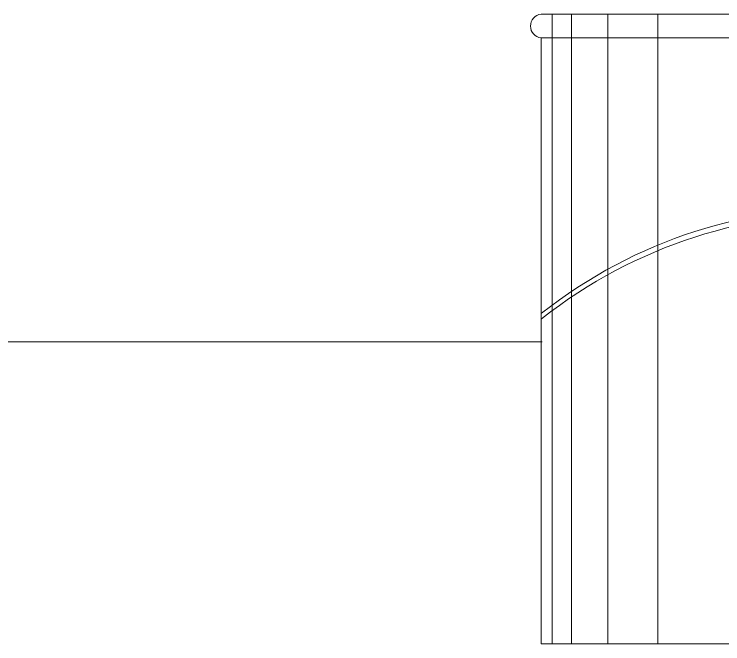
# Model space of a CAD drawing. Header units: millimetres. Extents: x 485872 to 486142, y -52344 to -52207.
# Drawn here: x 486120.486 to 486120.7208, y -52313.3766 to -52313.1681 of the extents above; entities that cross this region are included whole.
import ezdxf

# ---------------------------------------------------------------- set-up
doc = ezdxf.new("R2010")
doc.units = ezdxf.units.MM
doc.header["$LTSCALE"] = 15
doc.layers.add('JJ2', color=3, linetype='Continuous')

# ---------------------------------------------------------------- blocks, each defined once
blk = doc.blocks.new('sf')
at = {"color": 43, "lineweight": 5}
for p, q in [((17714.82, 470560.55), (18114.82, 470560.55)), ((18040.95, 470162.57), (18040.95, 470560.55)), ((18072.68, 470162.57), (18072.68, 470560.55)), ((18095.6, 470162.57), (18095.6, 470560.55)), ((18107.94, 470162.57), (18107.94, 470560.55)), ((17714.82, 470545.55), (18114.82, 470545.55)), ((18114.82, 470545.55), (18114.82, 470162.57)), ((18114.82, 470162.57), (17714.82, 470162.57))]:
    blk.add_line(p, q, dxfattribs=at)
for centre, radius, start, end in [((18113.98, 470553.05), 7.55, 276.4136, 83.5864), ((17921.88, 470126.47), 311.74, 51.8364, 131.7408), ((17921.88, 470122.94), 311.74, 51.8364, 131.7408)]:
    blk.add_arc(centre, radius, start, end, dxfattribs=at)
blk = doc.blocks.new('elevation sofa')
at = {"layer": 'JJ2', "color": 4, "lineweight": 5}
blk.add_line((716358.58, -15739.38), (716000.22, -15739.35), dxfattribs=at)

msp = doc.modelspace()

# ---------------------------------------------------------------- block references
at = {"lineweight": 5, "xscale": -0.0005240255359560251, "yscale": 0.0005240255359560251, "zscale": 0.0005240255359560251}
msp.add_blockref('sf', (486130.1532, -52559.75383), dxfattribs=at)
at = {"linetype": 'Continuous', "lineweight": 13, "xscale": -0.001, "yscale": 0.001, "zscale": 0.001}
msp.add_blockref('elevation sofa', (486836.66116, -52297.53726), dxfattribs=at)

doc.saveas('drawing.dxf')
